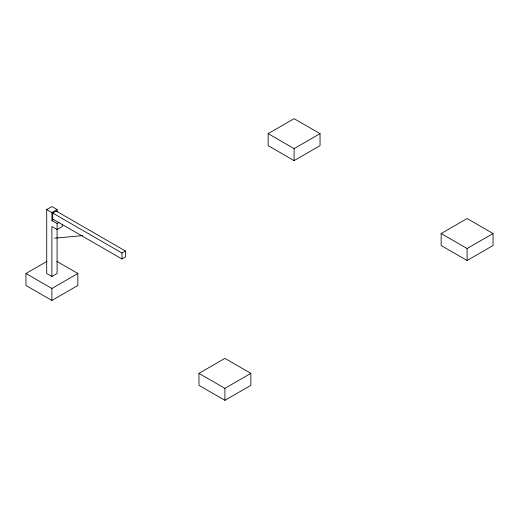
<?xml version="1.0" encoding="UTF-8"?>
<svg xmlns="http://www.w3.org/2000/svg" width="519" height="519" viewBox="0 0 519 519"><rect width="100%" height="100%" fill="white"/><g stroke="black" fill="none" stroke-linecap="round" stroke-linejoin="round"><path stroke-width="0.78" d="M57.09 209.559L51.9 212.556L51.9 220.543L57.09 223.54L57.09 273.481L51.9 276.478L46.71 273.481L46.71 209.559L51.9 206.562L57.09 209.559L57.09 211.953M52.763 213.056L56.227 211.058L125.423 251.008L125.423 257.002L121.965 259L52.763 219.05L52.763 213.056L121.965 253.006L125.423 251.008M51.9 220.543L53.846 219.42M57.09 223.54L59.036 222.417M56.811 261.336L77.85 273.481L77.85 285.469L51.9 300.449L25.95 285.469L25.95 273.481L46.989 261.336M268.148 133.649L294.098 118.669L320.048 133.649L320.048 145.638L294.098 160.618L268.148 145.638L268.148 133.649L294.098 148.635L320.048 133.649M25.95 273.481L51.9 288.467L77.85 273.481M198.952 373.362L224.902 358.382L250.852 373.362L250.852 385.351L224.902 400.331L198.952 385.351L198.952 373.362L224.902 388.348L250.852 373.362M441.15 233.531L467.1 218.551L493.05 233.531L493.05 245.519L467.1 260.499L441.15 245.519L441.15 233.531L467.1 248.51L493.05 233.531M54.495 238.189L82.657 235.613M46.71 209.559L51.9 212.556M467.1 248.51L467.1 260.499M294.098 148.635L294.098 160.618M224.902 388.348L224.902 400.331M121.965 253.006L121.965 259M62.28 224.292L62.28 226.537L57.09 229.534L51.9 226.537L51.9 276.478M51.9 288.467L51.9 300.449"/></g></svg>
